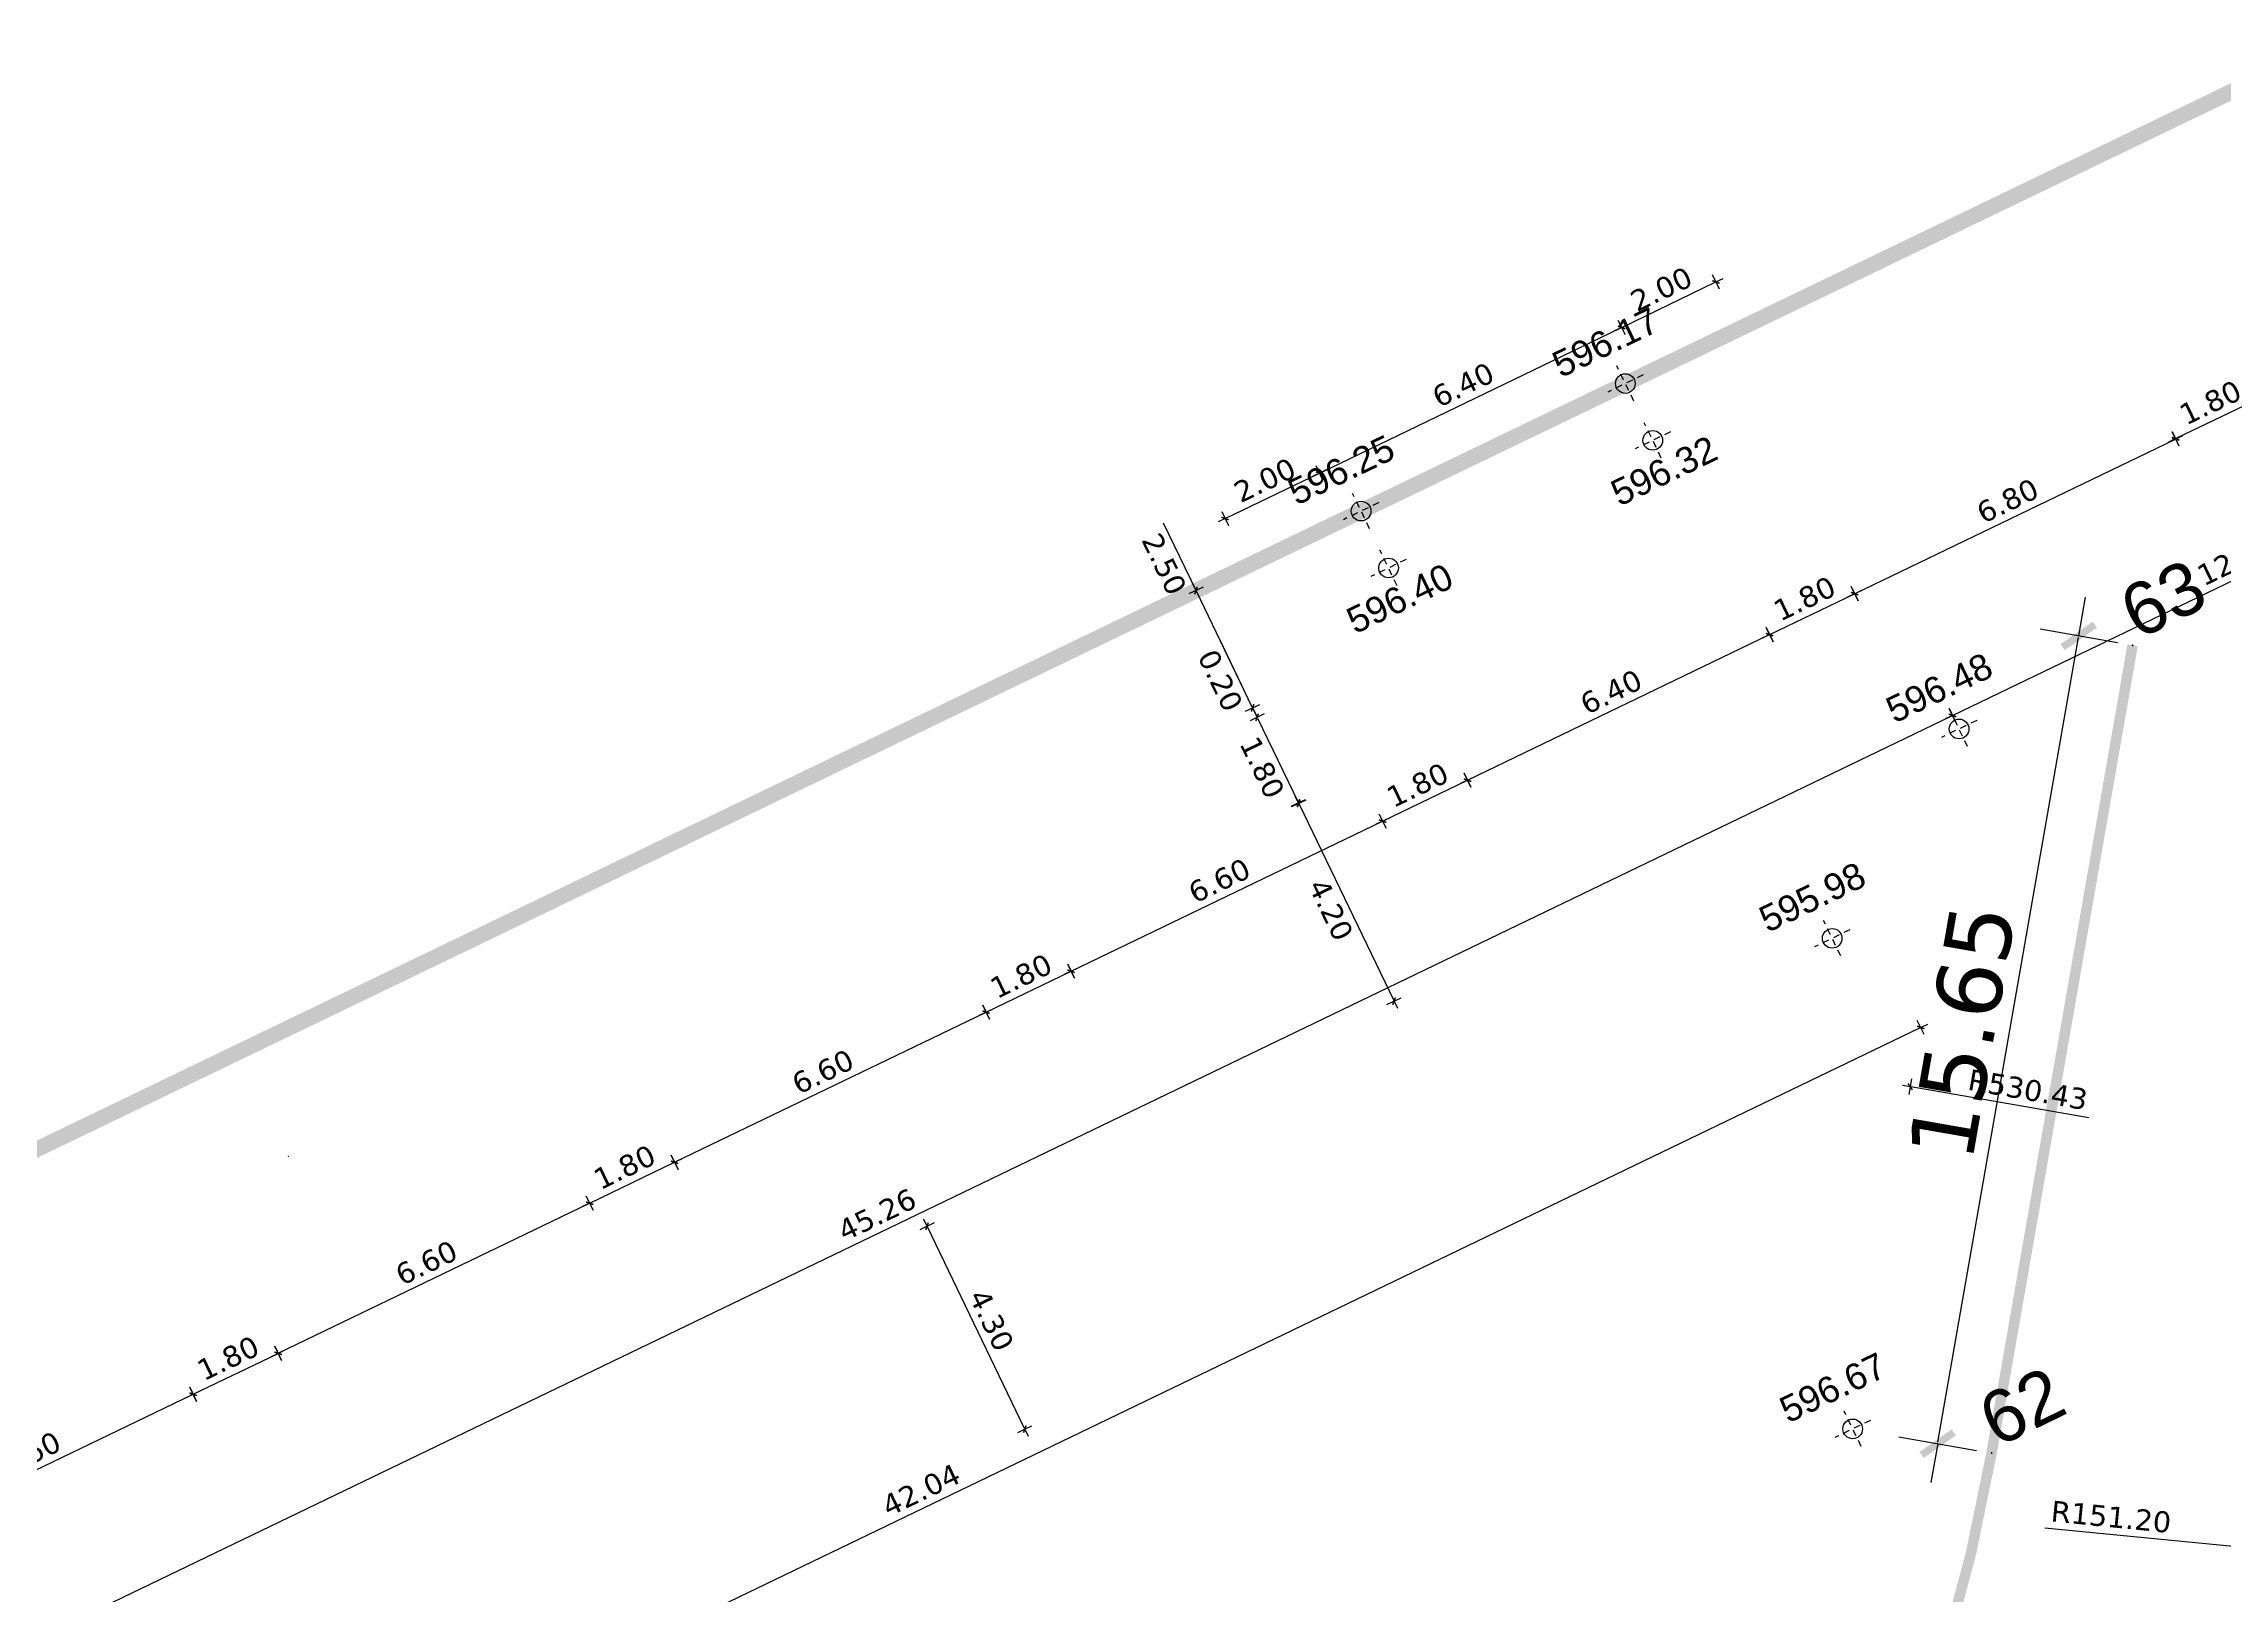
# Model space of a CAD drawing. Header units: metres. Extents: x 679716 to 681053, y 2749449 to 2750332.
# Drawn here: x 680384.7 to 680426.32, y 2750114.98 to 2750144.61 of the extents above; entities that cross this region are included whole.
import ezdxf
from ezdxf.enums import TextEntityAlignment as Align

# ---------------------------------------------------------------- set-up
doc = ezdxf.new("R2010")
doc.units = ezdxf.units.M
doc.header["$PDSIZE"] = -1
doc.linetypes.add('DASHEDX2', pattern=[1.5, 1, -0.5])
for name, color, linetype in [('01-TX-Length Dimensions 250', 80, 'Continuous'), ('01-TX-Level Main Dimensions 250', 152, 'Continuous'), ('01-TX-Level Secondary Dimensions 250', 10, 'Continuous'), ('01-TX-Secondary Dimensions 1000', 152, 'Continuous')]:
    doc.layers.add(name, color=color, linetype=linetype)
doc.layers.add('02-L-Guideline Axis', color=34, linetype='DASHEDX2', lineweight=50, true_color=0xa55200)
doc.layers.add('02-L-Secondary Axis', color=154, linetype='DASHEDX2', lineweight=50, true_color=0x0052a5)
doc.layers.add('02-L-Secondary Axis POINTS', color=152, linetype='DASHEDX2', lineweight=50)
doc.styles.add('E100', font='verdana.ttf', dxfattribs={"height": 0.4})
doc.styles.add('E500', font='verdana.ttf', dxfattribs={"height": 1.25})
doc.styles.get("Standard").update_dxf_attribs({"font": 'arial.ttf'})
doc.dimstyles.new('E1000', dxfattribs={"dimscale": 0.03, "dimtxt": 1.25, "dimasz": 1, "dimexe": 0.1, "dimexo": 1, "dimgap": 8, "dimtad": 1, "dimzin": 0, "dimdsep": 46, "dimtxsty": 'E500', "dimblk1": 'LINCOT500', "dimblk2": 'LINCOT500', "dimsah": 1, "dimcen": 0.1, "dimdle": 0.1, "dimse1": 1, "dimse2": 1, "dimclrt": 256, "dimazin": 0, "dimtfac": 0.0153846153846154, "dimtofl": 0, "dimtmove": 0, "dimatfit": 3, "dimldrblk": 'LINCOT500', "dimfxl": 1, "dimtolj": 1, "dimtzin": 0, "dimarcsym": 0})
doc.dimstyles.new('E250', dxfattribs={"dimscale": 0.03, "dimtxt": 0.4, "dimasz": 0.5, "dimexe": 0.1, "dimexo": 1, "dimgap": 4, "dimtad": 1, "dimzin": 0, "dimdsep": 46, "dimtxsty": 'E100', "dimblk1": 'LINCOT200', "dimblk2": 'LINCOT200', "dimsah": 1, "dimcen": 0.1, "dimdle": 0.1, "dimse1": 1, "dimse2": 1, "dimclrt": 256, "dimadec": 0, "dimazin": 0, "dimtfac": 0.0153846153846154, "dimtofl": 0, "dimtmove": 0, "dimatfit": 3, "dimldrblk": 'LINCOT200', "dimfxl": 1, "dimtolj": 1, "dimtzin": 0, "dimarcsym": 0})

# ---------------------------------------------------------------- blocks, each defined once
blk = doc.blocks.new('LINCOT200')
for p, q in [((0, -9.999961704014426), (0, 10.00003829598554)), ((3.695e-13, 3.82959855756e-05), (10.00000000000051, 3.82959855756e-05))]:
    blk.add_line(p, q)
at = {"const_width": 1.875}
blk.add_lwpolyline([(3.535533801624467, -3.535495714255787), (-3.535533950636761, 3.535572157214076)], dxfattribs=at)
blk = doc.blocks.new('*D27')
at = {"layer": '01-TX-Length Dimensions 250', "color": 0, "lineweight": -2, "transparency": 16777216}
blk.add_line((680380.3779510912, 2750112.136642691), (680421.1204945982, 2750131.772996141), dxfattribs=at)
at = {"layer": '01-TX-Length Dimensions 250', "color": 0, "lineweight": -2, "transparency": 16777216, "xscale": 0.015, "yscale": 0.015, "zscale": 0.015}
for p, rotation in [((680421.1340070846, 2750131.779508644), 25.73229500206718), ((680380.3644386044, 2750112.130130187), 205.7322950020672)]:
    blk.add_blockref('LINCOT200', p, dxfattribs=dict(at, rotation=rotation))
at = {"layer": '01-TX-Length Dimensions 250', "transparency": 16777216, "insert": (680400.606673805, 2750122.250587693), "char_height": 0.4, "attachment_point": 5, "rotation": 25.73229500206718, "style": 'E100'}
blk.add_mtext('\\A1;45.26', dxfattribs=at)
blk = doc.blocks.new('*D28')
at = {"layer": '01-TX-Length Dimensions 250', "color": 0, "lineweight": -2, "transparency": 16777216}
blk.add_line((680421.1460717802, 2750131.788992869), (680432.2365428085, 2750137.134502879), dxfattribs=at)
at = {"layer": '01-TX-Length Dimensions 250', "color": 0, "lineweight": -2, "transparency": 16777216, "xscale": 0.015, "yscale": 0.015, "zscale": 0.015}
for p, rotation in [((680432.25005514, 2750137.141015705), 25.73365995891611), ((680421.1325594488, 2750131.782480043), 205.7336599589161)]:
    blk.add_blockref('LINCOT200', p, dxfattribs=dict(at, rotation=rotation))
at = {"layer": '01-TX-Length Dimensions 250', "transparency": 16777216, "insert": (680426.548751209, 2750134.757512756), "char_height": 0.4, "attachment_point": 5, "rotation": 25.733659958916114, "style": 'E100'}
blk.add_mtext('\\A1;12.34', dxfattribs=at)
blk = doc.blocks.new('Cotes Altimetriques')
at = {"linetype": 'DASHEDX2', "ltscale": 0.5}
for points in [[(1.499999997206032, 0), (-1.500000000465661, 0)], [(9.313226e-10, -1.500000000931322), (-9.313226e-10, 1.499999999068677)]]:
    blk.add_lwpolyline(points, dxfattribs=at)
blk.add_circle((-2.3283064e-09, -9.313226e-10), 0.7500000000000017)
at = {"ltscale": 0.3}
blk.add_attdef('COTES', text='', height=2, dxfattribs=at).set_placement((-9.313226e-10, 3.499999999068677), align=Align.MIDDLE)
blk = doc.blocks.new('*D158')
at = {"layer": '01-TX-Length Dimensions 250', "color": 0, "lineweight": -2, "transparency": 16777216}
for p, q in [((680422.8926295547, 2750116.275089973), (680429.0325330833, 2750115.675482685)), ((680579.5250225625, 2750100.97847777), (680579.5310225625, 2750100.97847777)), ((680579.5280225625, 2750100.97547777), (680579.5280225627, 2750100.981477769))]:
    blk.add_line(p, q, dxfattribs=at)
at = {"layer": '01-TX-Length Dimensions 250', "color": 0, "lineweight": -2, "transparency": 16777216, "xscale": 0.015, "yscale": 0.015, "zscale": 0.015, "rotation": 354.4223270985345}
blk.add_blockref('LINCOT200', (680429.0474620636, 2750115.674024759), dxfattribs=at)
at = {"layer": '01-TX-Length Dimensions 250', "transparency": 16777216, "insert": (680424.1594190483, 2750116.481268197), "char_height": 0.4, "attachment_point": 5, "rotation": 354.4223270985344, "style": 'E100'}
blk.add_mtext('\\A1;R151.20', dxfattribs=at)
blk = doc.blocks.new('*D180')
at = {"layer": '01-TX-Length Dimensions 250', "color": 0, "lineweight": -2, "transparency": 16777216}
for p, q in [((680047.6099296862, 2750304.810539008), (680047.6159296862, 2750304.810539008)), ((680047.6129296862, 2750304.807539008), (680047.612929686, 2750304.813539009)), ((680505.3982661206, 2750115.463227128), (680501.9216031649, 2750116.901230342))]:
    blk.add_line(p, q, dxfattribs=at)
at = {"layer": '01-TX-Length Dimensions 250', "color": 0, "lineweight": -2, "transparency": 16777216, "xscale": 0.015, "yscale": 0.015, "zscale": 0.015, "rotation": 157.5292329395815}
blk.add_blockref('LINCOT200', (680501.907742045, 2750116.906963522), dxfattribs=at)
at = {"layer": '01-TX-Length Dimensions 250', "transparency": 16777216, "insert": (680504.376961031, 2750116.24095953), "char_height": 0.4, "attachment_point": 5, "rotation": 337.52923293958156, "style": 'E100'}
blk.add_mtext('\\A1;R491.62', dxfattribs=at)
blk = doc.blocks.new('*D358')
at = {"layer": '01-TX-Length Dimensions 250', "color": 0, "lineweight": -2, "transparency": 16777216}
blk.add_line((680423.7344900314, 2750124.098823074), (680420.3400122571, 2750124.691083875), dxfattribs=at)
at = {"layer": '01-TX-Length Dimensions 250', "color": 0, "lineweight": -2, "transparency": 16777216, "xscale": 0.015, "yscale": 0.015, "zscale": 0.015, "rotation": 170.1027913468755}
blk.add_blockref('LINCOT200', (680420.3252354915, 2750124.693662092), dxfattribs=at)
at = {"layer": '01-TX-Length Dimensions 250', "transparency": 16777216, "insert": (680422.5711504966, 2750124.635087749), "char_height": 0.4, "attachment_point": 5, "rotation": 350.1027913468755, "style": 'E100'}
blk.add_mtext('\\A1;R530.43', dxfattribs=at)
blk = doc.blocks.new('*D359')
at = {"layer": '01-TX-Length Dimensions 250', "color": 0, "lineweight": -2, "transparency": 16777216}
blk.add_line((680413.3742657161, 2750110.137431132), (680415.899856743, 2750108.745179586), dxfattribs=at)
at = {"layer": '01-TX-Length Dimensions 250', "color": 0, "lineweight": -2, "transparency": 16777216, "xscale": 0.015, "yscale": 0.015, "zscale": 0.015, "rotation": 331.1339097882797}
blk.add_blockref('LINCOT200', (680415.9129929991, 2750108.737938123), dxfattribs=at)
at = {"layer": '01-TX-Length Dimensions 250', "transparency": 16777216, "insert": (680414.4662064064, 2750109.910400575), "char_height": 0.4, "attachment_point": 5, "rotation": 331.13390978827965, "style": 'E100'}
blk.add_mtext('\\A1;R30.30', dxfattribs=at)
blk = doc.blocks.new('*D371')
at = {"layer": '01-TX-Length Dimensions 250', "color": 0, "lineweight": -2, "transparency": 16777216}
blk.add_line((680420.5128464466, 2750125.818709033), (680382.6678241453, 2750107.577343834), dxfattribs=at)
at = {"layer": '01-TX-Length Dimensions 250', "color": 0, "lineweight": -2, "transparency": 16777216, "xscale": 0.015, "yscale": 0.015, "zscale": 0.015}
for p, rotation in [((680420.5263587228, 2750125.825221974), 25.73414589405084), ((680382.6543118692, 2750107.570830894), 205.7341458940508)]:
    blk.add_blockref('LINCOT200', p, dxfattribs=dict(at, rotation=rotation))
at = {"layer": '01-TX-Length Dimensions 250', "transparency": 16777216, "insert": (680401.4477809379, 2750116.993792148), "char_height": 0.4, "attachment_point": 5, "rotation": 25.734145894050823, "style": 'E100'}
blk.add_mtext('\\A1;42.04', dxfattribs=at)
blk = doc.blocks.new('*D372')
at = {"layer": '01-TX-Length Dimensions 250', "color": 0, "lineweight": -2, "transparency": 16777216}
blk.add_line((680403.4217899898, 2750118.171411653), (680401.5679471462, 2750122.016406399), dxfattribs=at)
at = {"layer": '01-TX-Length Dimensions 250', "color": 0, "lineweight": -2, "transparency": 16777216, "xscale": 0.015, "yscale": 0.015, "zscale": 0.015}
for p, rotation in [((680401.5614326411, 2750122.029917922), 115.7407819971689), ((680403.428304495, 2750118.157900131), 295.740781997169)]:
    blk.add_blockref('LINCOT200', p, dxfattribs=dict(at, rotation=rotation))
at = {"layer": '01-TX-Length Dimensions 250', "transparency": 16777216, "insert": (680402.7906157273, 2750120.236501875), "char_height": 0.4, "attachment_point": 5, "rotation": 295.740781997169, "style": 'E100'}
blk.add_mtext('\\A1;4.30', dxfattribs=at)
blk = doc.blocks.new('*D412')
at = {"layer": '01-TX-Length Dimensions 250', "color": 0, "lineweight": -2, "transparency": 16777216}
blk.add_line((680471.3289220295, 2750055.155177591), (680473.9657684341, 2750053.59869467), dxfattribs=at)
at = {"layer": '01-TX-Length Dimensions 250', "color": 0, "lineweight": -2, "transparency": 16777216, "xscale": 0.015, "yscale": 0.015, "zscale": 0.015, "rotation": 329.4474120950774}
blk.add_blockref('LINCOT200', (680473.9786858786, 2750053.591069735), dxfattribs=at)
at = {"layer": '01-TX-Length Dimensions 250', "transparency": 16777216, "insert": (680472.5547097503, 2750054.812878051), "char_height": 0.4, "attachment_point": 5, "rotation": 329.44741209507737, "style": 'E100'}
blk.add_mtext('\\A1;R493.31', dxfattribs=at)
blk = doc.blocks.new('*D429')
at = {"layer": '01-TX-Length Dimensions 250', "color": 0, "lineweight": -2, "transparency": 16777216}
blk.add_line((680499.503774638, 2750106.252934263), (680502.8940674538, 2750104.761581641), dxfattribs=at)
at = {"layer": '01-TX-Length Dimensions 250', "color": 0, "lineweight": -2, "transparency": 16777216, "xscale": 0.015, "yscale": 0.015, "zscale": 0.015, "rotation": 336.2558325013617}
blk.add_blockref('LINCOT200', (680502.9077977408, 2750104.755541838), dxfattribs=at)
at = {"layer": '01-TX-Length Dimensions 250', "transparency": 16777216, "insert": (680500.7614437134, 2750106.058242646), "char_height": 0.4, "attachment_point": 5, "rotation": 336.25583250136174, "style": 'E100'}
blk.add_mtext('\\A1;R495.71', dxfattribs=at)
blk = doc.blocks.new('*D799')
at = {"layer": '01-TX-Length Dimensions 250', "color": 0, "lineweight": -2, "transparency": 16777216}
blk.add_line((680407.2638238464, 2750135.546730704), (680409.0385610115, 2750136.402138492), dxfattribs=at)
at = {"layer": '01-TX-Length Dimensions 250', "color": 0, "lineweight": -2, "transparency": 16777216, "xscale": 0.015, "yscale": 0.015, "zscale": 0.015}
for p, rotation in [((680409.0520733431, 2750136.408651317), 25.73365995811271), ((680407.2503115148, 2750135.540217879), 205.7336599581127)]:
    blk.add_blockref('LINCOT200', p, dxfattribs=dict(at, rotation=rotation))
at = {"layer": '01-TX-Length Dimensions 250', "transparency": 16777216, "insert": (680408.0086363433, 2750136.270199479), "char_height": 0.4, "attachment_point": 5, "rotation": 25.733659958112725, "style": 'E100'}
blk.add_mtext('\\A1;2.00', dxfattribs=at)
blk = doc.blocks.new('*D800')
at = {"layer": '01-TX-Length Dimensions 250', "color": 0, "lineweight": -2, "transparency": 16777216}
blk.add_line((680409.0676594616, 2750136.413006637), (680414.8049359651, 2750139.178323719), dxfattribs=at)
at = {"layer": '01-TX-Length Dimensions 250', "color": 0, "lineweight": -2, "transparency": 16777216, "xscale": 0.015, "yscale": 0.015, "zscale": 0.015}
for p, rotation in [((680414.8184482965, 2750139.184836545), 25.73365995811271), ((680409.0541471301, 2750136.406493812), 205.7336599581127)]:
    blk.add_blockref('LINCOT200', p, dxfattribs=dict(at, rotation=rotation))
at = {"layer": '01-TX-Length Dimensions 250', "transparency": 16777216, "insert": (680411.7937999475, 2750138.091309062), "char_height": 0.4, "attachment_point": 5, "rotation": 25.733659958112725, "style": 'E100'}
blk.add_mtext('\\A1;6.40', dxfattribs=at)
blk = doc.blocks.new('*D801')
at = {"layer": '01-TX-Length Dimensions 250', "color": 0, "lineweight": -2, "transparency": 16777216}
blk.add_line((680414.8313673612, 2750139.194220475), (680416.6042980202, 2750140.048757542), dxfattribs=at)
at = {"layer": '01-TX-Length Dimensions 250', "color": 0, "lineweight": -2, "transparency": 16777216, "xscale": 0.015, "yscale": 0.015, "zscale": 0.015}
for p, rotation in [((680416.6178103518, 2750140.055270367), 25.73365995811271), ((680414.8178550298, 2750139.187707649), 205.7336599581127)]:
    blk.add_blockref('LINCOT200', p, dxfattribs=dict(at, rotation=rotation))
at = {"layer": '01-TX-Length Dimensions 250', "transparency": 16777216, "insert": (680415.5752766053, 2750139.91725389), "char_height": 0.4, "attachment_point": 5, "rotation": 25.733659958112725, "style": 'E100'}
blk.add_mtext('\\A1;2.00', dxfattribs=at)
blk = doc.blocks.new('*D1173')
at = {"layer": '01-TX-Length Dimensions 250', "color": 0, "lineweight": -2, "transparency": 16777216}
blk.add_line((680381.6233111823, 2750115.96400724), (680387.5417374719, 2750118.81663841), dxfattribs=at)
at = {"layer": '01-TX-Length Dimensions 250', "color": 0, "lineweight": -2, "transparency": 16777216, "xscale": 0.015, "yscale": 0.015, "zscale": 0.015}
for p, rotation in [((680387.555249802, 2750118.823151238), 25.73367154937738), ((680381.6097988522, 2750115.957494412), 205.7336715493774)]:
    blk.add_blockref('LINCOT200', p, dxfattribs=dict(at, rotation=rotation))
at = {"layer": '01-TX-Length Dimensions 250', "transparency": 16777216, "insert": (680384.4400265017, 2750117.685966681), "char_height": 0.4, "attachment_point": 5, "rotation": 25.73367154937739, "style": 'E100'}
blk.add_mtext('\\A1;6.60', dxfattribs=at)
blk = doc.blocks.new('*D1174')
at = {"layer": '01-TX-Length Dimensions 250', "color": 0, "lineweight": -2, "transparency": 16777216}
blk.add_line((680387.5688800968, 2750118.829419322), (680389.1632687497, 2750119.597901102), dxfattribs=at)
at = {"layer": '01-TX-Length Dimensions 250', "color": 0, "lineweight": -2, "transparency": 16777216, "xscale": 0.015, "yscale": 0.015, "zscale": 0.015}
for p, rotation in [((680389.1767810798, 2750119.604413929), 25.73367154937738), ((680387.5553677666, 2750118.822906493), 205.7336715493774)]:
    blk.add_blockref('LINCOT200', p, dxfattribs=dict(at, rotation=rotation))
at = {"layer": '01-TX-Length Dimensions 250', "transparency": 16777216, "insert": (680388.2231683615, 2750119.510151046), "char_height": 0.4, "attachment_point": 5, "rotation": 25.73367154937739, "style": 'E100'}
blk.add_mtext('\\A1;1.80', dxfattribs=at)
blk = doc.blocks.new('*D1175')
at = {"layer": '01-TX-Length Dimensions 250', "color": 0, "lineweight": -2, "transparency": 16777216}
blk.add_line((680389.1903340531, 2750119.610946346), (680395.1087603429, 2750122.463577515), dxfattribs=at)
at = {"layer": '01-TX-Length Dimensions 250', "color": 0, "lineweight": -2, "transparency": 16777216, "xscale": 0.015, "yscale": 0.015, "zscale": 0.015}
for p, rotation in [((680395.122272673, 2750122.470090344), 25.73367154937738), ((680389.1768217231, 2750119.604433517), 205.7336715493774)]:
    blk.add_blockref('LINCOT200', p, dxfattribs=dict(at, rotation=rotation))
at = {"layer": '01-TX-Length Dimensions 250', "transparency": 16777216, "insert": (680392.0070493723, 2750121.332905786), "char_height": 0.4, "attachment_point": 5, "rotation": 25.73367154937739, "style": 'E100'}
blk.add_mtext('\\A1;6.60', dxfattribs=at)
blk = doc.blocks.new('*D1176')
at = {"layer": '01-TX-Length Dimensions 250', "color": 0, "lineweight": -2, "transparency": 16777216}
blk.add_line((680395.1359029684, 2750122.476358427), (680396.7302916207, 2750123.244840206), dxfattribs=at)
at = {"layer": '01-TX-Length Dimensions 250', "color": 0, "lineweight": -2, "transparency": 16777216, "xscale": 0.015, "yscale": 0.015, "zscale": 0.015}
for p, rotation in [((680396.7438039508, 2750123.251353034), 25.73367154937738), ((680395.1223906385, 2750122.469845598), 205.7336715493774)]:
    blk.add_blockref('LINCOT200', p, dxfattribs=dict(at, rotation=rotation))
at = {"layer": '01-TX-Length Dimensions 250', "transparency": 16777216, "insert": (680395.7901912326, 2750123.15709015), "char_height": 0.4, "attachment_point": 5, "rotation": 25.73367154937739, "style": 'E100'}
blk.add_mtext('\\A1;1.80', dxfattribs=at)
blk = doc.blocks.new('*D1177')
at = {"layer": '01-TX-Length Dimensions 250', "color": 0, "lineweight": -2, "transparency": 16777216}
blk.add_line((680396.7573569245, 2750123.257885449), (680402.6757832144, 2750126.110516619), dxfattribs=at)
at = {"layer": '01-TX-Length Dimensions 250', "color": 0, "lineweight": -2, "transparency": 16777216, "xscale": 0.015, "yscale": 0.015, "zscale": 0.015}
for p, rotation in [((680402.6892955445, 2750126.117029447), 25.73367154937738), ((680396.7438445945, 2750123.251372621), 205.7336715493774)]:
    blk.add_blockref('LINCOT200', p, dxfattribs=dict(at, rotation=rotation))
at = {"layer": '01-TX-Length Dimensions 250', "transparency": 16777216, "insert": (680399.5740722439, 2750124.97984489), "char_height": 0.4, "attachment_point": 5, "rotation": 25.73367154937739, "style": 'E100'}
blk.add_mtext('\\A1;6.60', dxfattribs=at)
blk = doc.blocks.new('*D1178')
at = {"layer": '01-TX-Length Dimensions 250', "color": 0, "lineweight": -2, "transparency": 16777216}
blk.add_line((680402.7029258392, 2750126.123297531), (680404.297314492, 2750126.89177931), dxfattribs=at)
at = {"layer": '01-TX-Length Dimensions 250', "color": 0, "lineweight": -2, "transparency": 16777216, "xscale": 0.015, "yscale": 0.015, "zscale": 0.015}
for p, rotation in [((680404.3108268222, 2750126.898292139), 25.73367154937738), ((680402.6894135091, 2750126.116784703), 205.7336715493774)]:
    blk.add_blockref('LINCOT200', p, dxfattribs=dict(at, rotation=rotation))
at = {"layer": '01-TX-Length Dimensions 250', "transparency": 16777216, "insert": (680403.3572141036, 2750126.804029254), "char_height": 0.4, "attachment_point": 5, "rotation": 25.73367154937739, "style": 'E100'}
blk.add_mtext('\\A1;1.80', dxfattribs=at)
blk = doc.blocks.new('*D1179')
at = {"layer": '01-TX-Length Dimensions 250', "color": 0, "lineweight": -2, "transparency": 16777216}
blk.add_line((680404.3243797953, 2750126.904824554), (680410.2428060855, 2750129.757455724), dxfattribs=at)
at = {"layer": '01-TX-Length Dimensions 250', "color": 0, "lineweight": -2, "transparency": 16777216, "xscale": 0.015, "yscale": 0.015, "zscale": 0.015}
for p, rotation in [((680410.2563184156, 2750129.763968552), 25.73367154937738), ((680404.3108674655, 2750126.898311726), 205.7336715493774)]:
    blk.add_blockref('LINCOT200', p, dxfattribs=dict(at, rotation=rotation))
at = {"layer": '01-TX-Length Dimensions 250', "transparency": 16777216, "insert": (680407.1410951149, 2750128.626783995), "char_height": 0.4, "attachment_point": 5, "rotation": 25.73367154937739, "style": 'E100'}
blk.add_mtext('\\A1;6.60', dxfattribs=at)
blk = doc.blocks.new('*D1180')
at = {"layer": '01-TX-Length Dimensions 250', "color": 0, "lineweight": -2, "transparency": 16777216}
blk.add_line((680410.2699487105, 2750129.770236636), (680411.8643373633, 2750130.538718415), dxfattribs=at)
at = {"layer": '01-TX-Length Dimensions 250', "color": 0, "lineweight": -2, "transparency": 16777216, "xscale": 0.015, "yscale": 0.015, "zscale": 0.015}
for p, rotation in [((680411.8778496934, 2750130.545231243), 25.73367154937738), ((680410.2564363806, 2750129.763723807), 205.7336715493774)]:
    blk.add_blockref('LINCOT200', p, dxfattribs=dict(at, rotation=rotation))
at = {"layer": '01-TX-Length Dimensions 250', "transparency": 16777216, "insert": (680410.9242369751, 2750130.450968359), "char_height": 0.4, "attachment_point": 5, "rotation": 25.73367154937739, "style": 'E100'}
blk.add_mtext('\\A1;1.80', dxfattribs=at)
blk = doc.blocks.new('*D1181')
at = {"layer": '01-TX-Length Dimensions 250', "color": 0, "lineweight": -2, "transparency": 16777216}
blk.add_line((680411.8914026672, 2750130.551763658), (680417.6292356004, 2750133.317350365), dxfattribs=at)
at = {"layer": '01-TX-Length Dimensions 250', "color": 0, "lineweight": -2, "transparency": 16777216, "xscale": 0.015, "yscale": 0.015, "zscale": 0.015}
for p, rotation in [((680417.6427479305, 2750133.323863193), 25.73367154937738), ((680411.877890337, 2750130.54525083), 205.7336715493774)]:
    blk.add_blockref('LINCOT200', p, dxfattribs=dict(at, rotation=rotation))
at = {"layer": '01-TX-Length Dimensions 250', "transparency": 16777216, "insert": (680414.6178213082, 2750132.230200867), "char_height": 0.4, "attachment_point": 5, "rotation": 25.73367154937739, "style": 'E100'}
blk.add_mtext('\\A1;6.40', dxfattribs=at)
blk = doc.blocks.new('*D1182')
at = {"layer": '01-TX-Length Dimensions 250', "color": 0, "lineweight": -2, "transparency": 16777216}
blk.add_line((680417.6563973879, 2750133.330096893), (680419.2507860403, 2750134.098578673), dxfattribs=at)
at = {"layer": '01-TX-Length Dimensions 250', "color": 0, "lineweight": -2, "transparency": 16777216, "xscale": 0.015, "yscale": 0.015, "zscale": 0.015}
for p, rotation in [((680419.2642983705, 2750134.1050915), 25.73367154937738), ((680417.6428850578, 2750133.323584065), 205.7336715493774)]:
    blk.add_blockref('LINCOT200', p, dxfattribs=dict(at, rotation=rotation))
at = {"layer": '01-TX-Length Dimensions 250', "transparency": 16777216, "insert": (680418.310685652, 2750134.010828617), "char_height": 0.4, "attachment_point": 5, "rotation": 25.73367154937739, "style": 'E100'}
blk.add_mtext('\\A1;1.80', dxfattribs=at)
blk = doc.blocks.new('*D1183')
at = {"layer": '01-TX-Length Dimensions 250', "color": 0, "lineweight": -2, "transparency": 16777216}
blk.add_line((680419.2778513439, 2750134.111623916), (680425.3768688893, 2750137.051298537), dxfattribs=at)
at = {"layer": '01-TX-Length Dimensions 250', "color": 0, "lineweight": -2, "transparency": 16777216, "xscale": 0.015, "yscale": 0.015, "zscale": 0.015}
for p, rotation in [((680425.3903812194, 2750137.057811365), 25.73367154937738), ((680419.2643390137, 2750134.105111087), 205.7336715493774)]:
    blk.add_blockref('LINCOT200', p, dxfattribs=dict(at, rotation=rotation))
at = {"layer": '01-TX-Length Dimensions 250', "transparency": 16777216, "insert": (680422.1844540546, 2750135.877952061), "char_height": 0.4, "attachment_point": 5, "rotation": 25.73367154937739, "style": 'E100'}
blk.add_mtext('\\A1;6.80', dxfattribs=at)
blk = doc.blocks.new('*D1196')
at = {"layer": '01-TX-Length Dimensions 250', "color": 0, "lineweight": -2, "transparency": 16777216}
blk.add_line((680425.4005120551, 2750137.071340402), (680426.994900708, 2750137.839822181), dxfattribs=at)
at = {"layer": '01-TX-Length Dimensions 250', "color": 0, "lineweight": -2, "transparency": 16777216, "xscale": 0.015, "yscale": 0.015, "zscale": 0.015}
for p, rotation in [((680427.0084130378, 2750137.846335009), 25.73367154937738), ((680425.3869997251, 2750137.064827573), 205.7336715493774)]:
    blk.add_blockref('LINCOT200', p, dxfattribs=dict(at, rotation=rotation))
at = {"layer": '01-TX-Length Dimensions 250', "transparency": 16777216, "insert": (680426.0548003195, 2750137.752072125), "char_height": 0.4, "attachment_point": 5, "rotation": 25.73367154937739, "style": 'E100'}
blk.add_mtext('\\A1;1.80', dxfattribs=at)
blk = doc.blocks.new('*D1213')
at = {"layer": '01-TX-Length Dimensions 250', "color": 0, "lineweight": -2, "transparency": 16777216}
for p, q in [((680406.6955220097, 2750134.164734423), (680406.0768442634, 2750135.448328608)), ((680407.7683251941, 2750131.938948971), (680406.702034806, 2750134.151222078))]:
    blk.add_line(p, q, dxfattribs=at)
at = {"layer": '01-TX-Length Dimensions 250', "color": 0, "lineweight": -2, "transparency": 16777216, "xscale": 0.015, "yscale": 0.015, "zscale": 0.015}
for p, rotation in [((680406.6955220097, 2750134.164734423), 115.7335360562132), ((680407.7748379906, 2750131.925436625), 295.7335360562132)]:
    blk.add_blockref('LINCOT200', p, dxfattribs=dict(at, rotation=rotation))
at = {"layer": '01-TX-Length Dimensions 250', "transparency": 16777216, "insert": (680406.0871615486, 2750134.670732242), "char_height": 0.4, "attachment_point": 5, "rotation": 295.7335360562132, "style": 'E100'}
blk.add_mtext('\\A1;2.50', dxfattribs=at)
blk = doc.blocks.new('*D1214')
at = {"layer": '01-TX-Length Dimensions 250', "color": 0, "lineweight": -2, "transparency": 16777216}
for p, q in [((680407.7683088856, 2750131.93896742), (680407.1468596756, 2750133.228382889)), ((680407.8681673544, 2750131.731775823), (680407.8746798587, 2750131.718263337))]:
    blk.add_line(p, q, dxfattribs=at)
at = {"layer": '01-TX-Length Dimensions 250', "color": 0, "lineweight": -2, "transparency": 16777216, "xscale": 0.015, "yscale": 0.015, "zscale": 0.015}
for p, rotation in [((680407.77482139, 2750131.925454934), 295.7322981754956), ((680407.86165485, 2750131.74528831), 115.7322981754956)]:
    blk.add_blockref('LINCOT200', p, dxfattribs=dict(at, rotation=rotation))
at = {"layer": '01-TX-Length Dimensions 250', "transparency": 16777216, "insert": (680407.1585597584, 2750132.447882342), "char_height": 0.4, "attachment_point": 5, "rotation": 295.73229817549566, "style": 'E100'}
blk.add_mtext('\\A1;0.20', dxfattribs=at)
blk = doc.blocks.new('*D1215')
at = {"layer": '01-TX-Length Dimensions 250', "color": 0, "lineweight": -2, "transparency": 16777216}
blk.add_line((680407.8681586486, 2750131.731742437), (680408.6422271081, 2750130.125762957), dxfattribs=at)
at = {"layer": '01-TX-Length Dimensions 250', "color": 0, "lineweight": -2, "transparency": 16777216, "xscale": 0.015, "yscale": 0.015, "zscale": 0.015}
for p, rotation in [((680407.8616458203, 2750131.745254767), 115.7336715493773), ((680408.6487399364, 2750130.112250627), 295.7336715493774)]:
    blk.add_blockref('LINCOT200', p, dxfattribs=dict(at, rotation=rotation))
at = {"layer": '01-TX-Length Dimensions 250', "transparency": 16777216, "insert": (680407.9587020439, 2750130.785846635), "char_height": 0.4, "attachment_point": 5, "rotation": 295.7336715493774, "style": 'E100'}
blk.add_mtext('\\A1;1.80', dxfattribs=at)
blk = doc.blocks.new('*D1216')
at = {"layer": '01-TX-Length Dimensions 250', "color": 0, "lineweight": -2, "transparency": 16777216}
blk.add_line((680408.6613091524, 2750130.086172965), (680410.4674154875, 2750126.338998312), dxfattribs=at)
at = {"layer": '01-TX-Length Dimensions 250', "color": 0, "lineweight": -2, "transparency": 16777216, "xscale": 0.015, "yscale": 0.015, "zscale": 0.015}
for p, rotation in [((680408.6547963243, 2750130.099685295), 115.7336715493773), ((680410.473928316, 2750126.325485982), 295.7336715493774)]:
    blk.add_blockref('LINCOT200', p, dxfattribs=dict(at, rotation=rotation))
at = {"layer": '01-TX-Length Dimensions 250', "transparency": 16777216, "insert": (680409.2685974666, 2750128.070029493), "char_height": 0.4, "attachment_point": 5, "rotation": 295.7336715493774, "style": 'E100'}
blk.add_mtext('\\A1;4.20', dxfattribs=at)
blk = doc.blocks.new('LINCOT500')
for p, q in [((0, -24.99990426003608), (0, 25.00009573996387)), ((9.237e-13, 9.5739963939e-05), (25.00000000000128, 9.5739963939e-05))]:
    blk.add_line(p, q)
at = {"const_width": 4.6875}
blk.add_lwpolyline([(8.838834504061197, -8.838739285639491), (-8.838834876591932, 8.838930393035184)], dxfattribs=at)
blk = doc.blocks.new('*D1652')
at = {"layer": '01-TX-Secondary Dimensions 1000', "color": 0, "lineweight": -2, "transparency": 16777216}
blk.add_line((680420.8550215337, 2750117.909746108), (680423.5366226627, 2750133.269497912), dxfattribs=at)
at = {"layer": '01-TX-Secondary Dimensions 1000', "color": 0, "lineweight": -2, "transparency": 16777216, "xscale": 0.03, "yscale": 0.03, "zscale": 0.03}
for p, rotation in [((680423.5417822074, 2750133.2990509), 80.09675903899212), ((680420.849861989, 2750117.88019312), 260.0967590389921)]:
    blk.add_blockref('LINCOT500', p, dxfattribs=dict(at, rotation=rotation))
at = {"layer": '01-TX-Secondary Dimensions 1000', "transparency": 16777216, "insert": (680421.3193150094, 2750125.742648076), "char_height": 1.25, "attachment_point": 5, "rotation": 80.09675903899213, "style": 'E500'}
blk.add_mtext('\\A1;15.65', dxfattribs=at)
blk = doc.blocks.new('*D1661')
at = {"layer": '01-TX-Secondary Dimensions 1000', "color": 0, "lineweight": -2, "transparency": 16777216}
for p, q in [((680389.3747558998, 2750123.36569237), (680389.3807559, 2750123.36569237)), ((680389.3777559, 2750123.362692371), (680389.3777558998, 2750123.368692371)), ((680421.256274315, 2750100.140423914), (680416.0659941084, 2750103.921830866))]:
    blk.add_line(p, q, dxfattribs=at)
at = {"layer": '01-TX-Secondary Dimensions 1000', "color": 0, "lineweight": -2, "transparency": 16777216, "xscale": 0.03, "yscale": 0.03, "zscale": 0.03, "rotation": 143.9245863476855}
blk.add_blockref('LINCOT500', (680416.041746829, 2750103.939496355), dxfattribs=at)
at = {"layer": '01-TX-Secondary Dimensions 1000', "transparency": 16777216, "insert": (680419.1979370678, 2750102.742458381), "char_height": 1.25, "attachment_point": 5, "rotation": 323.9245863476855, "style": 'E500'}
blk.add_mtext('\\A1;R32.99', dxfattribs=at)
blk = doc.blocks.new('Sec Axes Points')
at = {"layer": '02-L-Secondary Axis POINTS'}
for p in [(681424.5697326221, 2750133.119584915), (681421.8778124, 2750117.700727112)]:
    blk.add_point(p, dxfattribs=at)
for s, p in [('63', (681424.6697326222, 2750133.219584915)), ('62', (681421.9778124, 2750117.800727112))]:
    blk.add_text(s, height=1, rotation=26, dxfattribs=at).set_placement(p)
blk = doc.blocks.new('*D1723')
at = {"layer": '01-TX-Length Dimensions 250', "color": 0, "lineweight": -2, "transparency": 16777216}
blk.add_line((680498.6663704079, 2750125.688403882), (680502.2696538763, 2750124.257471815), dxfattribs=at)
at = {"layer": '01-TX-Length Dimensions 250', "color": 0, "lineweight": -2, "transparency": 16777216, "xscale": 0.015, "yscale": 0.015, "zscale": 0.015, "rotation": 338.3410362970732}
blk.add_blockref('LINCOT200', (680502.2835948337, 2750124.251935597), dxfattribs=at)
at = {"layer": '01-TX-Length Dimensions 250', "transparency": 16777216, "insert": (680499.9306376835, 2750125.540476124), "char_height": 0.4, "attachment_point": 5, "rotation": 338.34103629707323, "style": 'E100'}
blk.add_mtext('\\A1;R489.21', dxfattribs=at)
blk = doc.blocks.new('*D1724')
at = {"layer": '01-TX-Length Dimensions 250', "color": 0, "lineweight": -2, "transparency": 16777216}
blk.add_line((680488.6875571453, 2750105.008846118), (680492.1225843057, 2750103.45282047), dxfattribs=at)
at = {"layer": '01-TX-Length Dimensions 250', "color": 0, "lineweight": -2, "transparency": 16777216, "xscale": 0.015, "yscale": 0.015, "zscale": 0.015, "rotation": 335.6300501211478}
blk.add_blockref('LINCOT200', (680492.1362478087, 2750103.446631068), dxfattribs=at)
at = {"layer": '01-TX-Length Dimensions 250', "transparency": 16777216, "insert": (680489.9535678988, 2750104.796686489), "char_height": 0.4, "attachment_point": 5, "rotation": 335.63005012114775, "style": 'E100'}
blk.add_mtext('\\A1;R488.00', dxfattribs=at)
blk = doc.blocks.new('*D1725')
at = {"layer": '01-TX-Length Dimensions 250', "color": 0, "lineweight": -2, "transparency": 16777216}
blk.add_line((680478.8373069271, 2750087.557550358), (680482.3417654505, 2750085.791988312), dxfattribs=at)
at = {"layer": '01-TX-Length Dimensions 250', "color": 0, "lineweight": -2, "transparency": 16777216, "xscale": 0.015, "yscale": 0.015, "zscale": 0.015, "rotation": 333.2608279607117}
blk.add_blockref('LINCOT200', (680482.3551614103, 2750085.785239367), dxfattribs=at)
at = {"layer": '01-TX-Length Dimensions 250', "transparency": 16777216, "insert": (680480.0934650147, 2750087.293236539), "char_height": 0.4, "attachment_point": 5, "rotation": 333.2608279607117, "style": 'E100'}
blk.add_mtext('\\A1;R486.80', dxfattribs=at)
blk = doc.blocks.new('*U1762')
at = {"linetype": 'DASHEDX2', "ltscale": 0.5}
for points in [[(1.499999997206032, 0), (-1.500000000465661, 0)], [(9.313226e-10, -1.500000000931322), (-9.313226e-10, 1.499999999068677)]]:
    blk.add_lwpolyline(points, dxfattribs=at)
blk.add_circle((-2.3283064e-09, -9.313226e-10), 0.7500000000000017)
at = {"ltscale": 0.3}
blk.add_attdef('COTES', text='', height=2, dxfattribs=at).set_placement((-0.2373163521264656, -2.461097408705205), align=Align.MIDDLE)

msp = doc.modelspace()

# ---------------------------------------------------------------- linework, layer by layer
at = {"layer": '02-L-Guideline Axis', "const_width": 0.3}
msp.add_lwpolyline([(679989.5029467581, 2749933.079545648), (680528.1985841357, 2750192.726130063)], dxfattribs=at)
at = {"layer": '02-L-Secondary Axis', "const_width": 0.2, "flags": 128}
msp.add_lwpolyline([(680223.758477272, 2750019.413949615, 0.0992175692593736), (680238.2506100254, 2750010.729205833, 0.133859291942515), (680260.7986978452, 2750009.013141977, 0.0310570965619634), (680267.0338118247, 2750010.620332383, 0.0305418553243188), (680304.8947923653, 2750024.711088944), (680307.8545530278, 2750026.042720384, 0.0268520938359751), (680336.4059043847, 2750040.975066442, 0.0253160419425895), (680358.6419938022, 2750054.789752308, 0.0274406397833928), (680387.8741436119, 2750077.484659532), (680411.5292916198, 2750098.918709547, 0.121505782018459), (680420.3567943396, 2750112.023528498, 0.0446280117809718), (680421.8778124038, 2750117.700727135), (680424.5697326222, 2750133.119584915)], format="xyb", dxfattribs=at)

# ---------------------------------------------------------------- block references
at = {"layer": '01-TX-Level Main Dimensions 250', "ltscale": 0.3, "xscale": 0.25, "yscale": 0.25, "zscale": 0.25, "rotation": 25.73366104797413}
for p, values in [((680414.8892611677, 2750138.116898944), {'COTES': '596.17'}), ((680409.8457916144, 2750135.68081869), {'COTES': '596.25'})]:
    msp.add_blockref('Cotes Altimetriques', p, dxfattribs=at).add_auto_attribs(values)
at = {"layer": '01-TX-Level Secondary Dimensions 250', "ltscale": 0.3, "xscale": 0.25, "yscale": 0.25, "zscale": 0.25, "rotation": 25.73366104797413}
for name, p, values in [('*U1762', (680415.4123488133, 2750137.031734044), {'COTES': '596.32'}), ('*U1762', (680410.3688792601, 2750134.59565379), {'COTES': '596.40'}), ('Cotes Altimetriques', (680421.2576398356, 2750131.522972443), {'COTES': '596.48'}), ('Cotes Altimetriques', (680418.836097287, 2750127.526943367), {'COTES': '595.98'}), ('Cotes Altimetriques', (680419.2276882567, 2750118.162660521), {'COTES': '596.67'})]:
    msp.add_blockref(name, p, dxfattribs=at).add_auto_attribs(values)
at = {"layer": '02-L-Secondary Axis POINTS'}
msp.add_blockref('Sec Axes Points', (-1000, 0), dxfattribs=at)

# ---------------------------------------------------------------- dimensions: what is measured, and where the dimension line sits
at = {"layer": '01-TX-Length Dimensions 250'}
for center, mpoint, picture, middle in [((680047.6129296862, 2750304.810539008), (680501.907742045, 2750116.906963522), '*D180', (680504.2514702271, 2750115.937560188)), ((680047.6136650487, 2750304.809970515), (680482.3551614103, 2750085.785239367), '*D1725', (680479.9453780202, 2750086.999299132)), ((680047.6136650515, 2750304.809970514), (680502.2835948337, 2750124.251935597), '*D1723', (680499.8091606421, 2750125.234580249)), ((680047.6136650508, 2750304.809970514), (680492.1362478087, 2750103.446631068), '*D1724', (680489.8177585539, 2750104.496878585)), ((680049.1577684312, 2750304.355202668), (680502.9077977408, 2750104.755541838), '*D429', (680500.6292954809, 2750105.75782999)), ((680049.1577685544, 2750304.355202603), (680473.9786858786, 2750053.591069735), '*D412', (680472.387811247, 2750054.530134365)), ((680942.8601443039, 2750033.52295361), (680420.3252354915, 2750124.693662092), '*D358', (680422.5147171617, 2750124.311646284)), ((680389.3777559213, 2750123.365692358), (680415.9129929991, 2750108.737938123), '*D359', (680414.3077015403, 2750109.622867429)), ((680579.5280225627, 2750100.97847777), (680429.0474620636, 2750115.674024759), '*D158', (680424.1275072108, 2750116.154494977))]:
    dim = msp.add_radius_dim(center=center, mpoint=mpoint, dimstyle='E250', dxfattribs=at)
    dim.commit()
    dim.dimension.update_dxf_attribs({"geometry": picture, "text_midpoint": middle, "dimtype": 164})
for base, p1, p2, angle, picture, middle in [((680416.6178103518, 2750140.055270367), (680415.2508500554, 2750138.289361415), (680417.0520301647, 2750139.154383035), 25.73365995811269, '*D801', (680415.5752766053, 2750139.91725389)), ((680414.8184482965, 2750139.184836545), (680409.4871421563, 2750135.508147576), (680415.2514859244, 2750138.286401922), 25.73365995811269, '*D800', (680411.7937999475, 2750138.091309062)), ((680427.0084130378, 2750137.846335009), (680424.9536555435, 2750137.963897746), (680426.5751233505, 2750138.745292121), 25.73367154937724, '*D1196', (680426.0548003194, 2750137.752072125)), ((680425.3903812194, 2750137.057811365), (680418.8310301634, 2750135.004107958), (680424.9571575131, 2750137.956631584), 25.7336715493776, '*D1183', (680422.1844540546, 2750135.877952061)), ((680419.2642983705, 2750134.1050915), (680417.2095408763, 2750134.222654237), (680418.8310086835, 2750135.004048612), 25.7336715493776, '*D1182', (680418.3106856518, 2750134.010828617)), ((680417.6427479305, 2750133.323863193), (680411.4445814865, 2750131.4442477), (680417.204371368, 2750134.233374174), 25.7336715493776, '*D1181', (680414.617821308, 2750132.230200867)), ((680411.8778496934, 2750130.545231243), (680409.8230921994, 2750130.662793979), (680411.4445600065, 2750131.444188354), 25.7336715493776, '*D1180', (680410.9242369749, 2750130.450968359)), ((680410.2563184156, 2750129.763968552), (680403.8775586151, 2750127.797308596), (680409.823092199, 2750130.662793979), 25.73367154937724, '*D1179', (680407.1410951149, 2750128.626783995)), ((680404.3108268222, 2750126.898292139), (680402.256069328, 2750127.015854874), (680403.8775371352, 2750127.79724925), 25.73367154937724, '*D1178', (680403.3572141035, 2750126.804029255)), ((680402.6892955445, 2750126.117029447), (680396.3105357441, 2750124.150369491), (680402.256069328, 2750127.015854874), 25.73367154937724, '*D1177', (680399.5740722438, 2750124.97984489)), ((680396.7438039508, 2750123.251353034), (680394.689046457, 2750123.36891577), (680396.3105142642, 2750124.150310146), 25.73367154937724, '*D1176', (680395.7901912325, 2750123.15709015)), ((680395.122272673, 2750122.470090344), (680388.743512873, 2750120.503430387), (680394.689046457, 2750123.36891577), 25.73367154937724, '*D1175', (680392.0070493721, 2750121.332905786)), ((680389.1767810798, 2750119.604413929), (680387.1220235858, 2750119.721976665), (680388.7434913929, 2750120.503371041), 25.73367154937724, '*D1174', (680388.2231683613, 2750119.510151046)), ((680387.555249802, 2750118.823151238), (680381.1764900017, 2750116.856491282), (680387.1220235858, 2750119.721976665), 25.73367154937724, '*D1173', (680384.4400265015, 2750117.685966681))]:
    dim = msp.add_linear_dim(base=base, p1=p1, p2=p2, angle=angle, dimstyle='E250', dxfattribs=at)
    dim.commit()
    dim.dimension.update_dxf_attribs({"geometry": picture, "text_midpoint": middle})
for p1, p2, distance, picture, middle in [((680421.3876173641, 2750131.25330464), (680432.505113055, 2750136.611840301), 0.5874360800926444, '*D28', (680426.548751209, 2750134.757512756)), ((680380.6180488836, 2750111.603926182), (680421.3876173641, 2750131.25330464), 0.5841308308919732, '*D27', (680400.606673805, 2750122.250587693)), ((680403.4283044948, 2750118.157900131), (680401.5614326409, 2750122.029917922), -2.0972658063051873e-10, '*D372', (680402.7906157273, 2750120.236501875))]:
    dim = msp.add_aligned_dim(p1=p1, p2=p2, distance=distance, dimstyle='E250', dxfattribs=at)
    dim.commit()
    dim.dimension.update_dxf_attribs({"geometry": picture, "text_midpoint": middle})
for base, p1, p2, angle, picture, middle, dimtype in [((680409.0520733431, 2750136.408651317), (680407.6838276156, 2750134.640790555), (680409.4855147988, 2750135.509378862), 25.73365995811269, '*D799', (680408.1511924287, 2750135.974434597), 160), ((680407.8616548494, 2750131.74528831), (680408.7630278663, 2750132.401732867), (680408.849861326, 2750132.221566242), 295.73229807992, '*D1214', (680407.4543280285, 2750132.590431397), 161), ((680382.6543118692, 2750107.570830894), (680420.3017843672, 2750126.291142227), (680382.4297375137, 2750108.036751147), 205.73414589519416, '*D371', (680401.5903395319, 2750116.698028475), 161)]:
    dim = msp.add_linear_dim(base=base, p1=p1, p2=p2, angle=angle, dimstyle='E250', dxfattribs=at)
    dim.commit()
    dim.dimension.update_dxf_attribs({"geometry": picture, "text_midpoint": middle, "dimtype": dimtype})
for base, p1, p2, angle, text, picture, middle, dimtype in [((680407.7748379905, 2750131.925436625), (680407.6837118852, 2750134.641030665), (680408.7630278663, 2750132.401732867), 295.7335360657495, '2.50', '*D1213', (680406.3829267384, 2750134.813287689), 161), ((680408.6487399352, 2750130.112250628), (680408.849861326, 2750132.221566242), (680409.8170361368, 2750130.675359467), 115.7336715493774, '1.80', '*D1215', (680408.2551928781, 2750130.928752697), 160)]:
    dim = msp.add_linear_dim(base=base, p1=p1, p2=p2, angle=angle, text=text, dimstyle='E250', dxfattribs=at)
    dim.commit()
    dim.dimension.update_dxf_attribs({"geometry": picture, "text_midpoint": middle, "dimtype": dimtype})
dim = msp.add_linear_dim(base=(680410.4739283148, 2750126.325485983), p1=(680409.823092199, 2750130.662793979), p2=(680411.642169775, 2750126.888568437), angle=115.7336715493773, text='4.20', dimstyle='E250', dxfattribs=at)
dim.commit()
dim.dimension.update_dxf_attribs({"geometry": '*D1216', "text_midpoint": (680409.2685974666, 2750128.070029493)})
at = {"layer": '01-TX-Secondary Dimensions 1000'}
dim = msp.add_aligned_dim(p1=(680421.8778124038, 2750117.700727135), p2=(680424.5697326222, 2750133.119584915), distance=1.0434989674381479, dimstyle='E1000', dxfattribs=at)
dim.commit()
dim.dimension.update_dxf_attribs({"geometry": '*D1652', "text_midpoint": (680421.3193150094, 2750125.742648076)})
dim = msp.add_radius_dim(center=(680389.3777559, 2750123.365692371), mpoint=(680416.041746829, 2750103.939496355), dimstyle='E1000', dxfattribs=at)
dim.commit()
dim.dimension.update_dxf_attribs({"geometry": '*D1661', "text_midpoint": (680419.1979370678, 2750102.742458381)})

doc.saveas('drawing.dxf')
